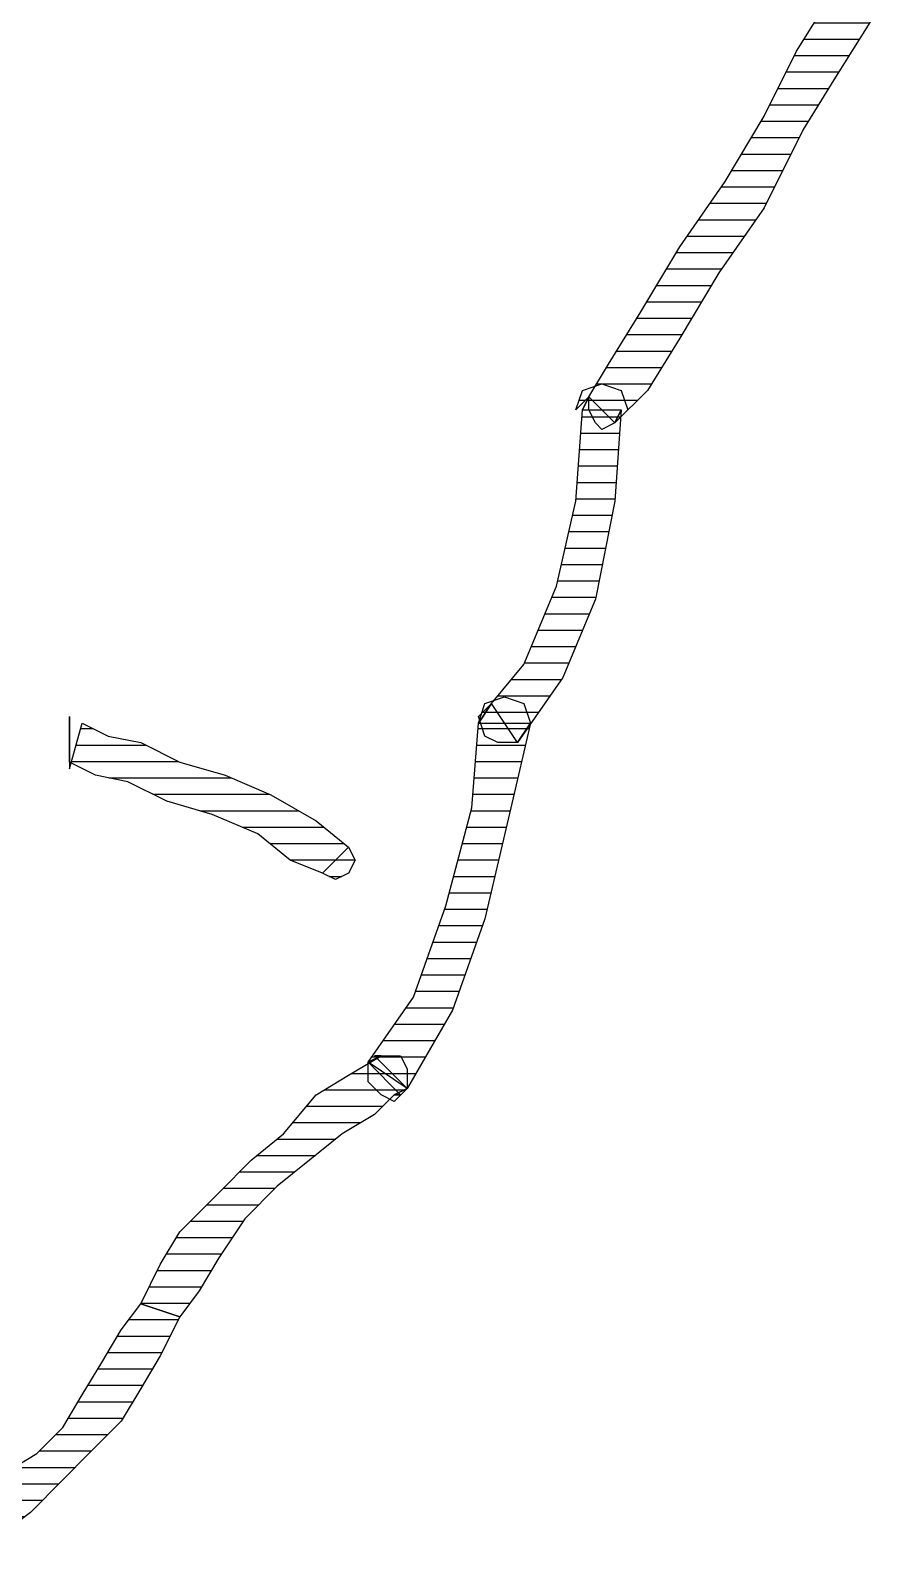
# Model space of a CAD drawing. Extents: x -29316 to 80307, y 54266 to 73016.
# Drawn here: x 21681.08 to 21687.61, y 55422.2 to 55433.79 of the extents above; entities that cross this region are included whole.
import ezdxf

# ---------------------------------------------------------------- set-up
doc = ezdxf.new("R2010")
doc.units = 0
doc.layers.add('İnsan', color=50, linetype='Continuous')
doc.layers.add('Tezgah', color=7, linetype='Continuous', lineweight=9)
pattern_1 = [(360, (-5108.51305, -673.59423), (1e-16, 0.125), [25])]

# ---------------------------------------------------------------- blocks, each defined once
blk = doc.blocks.new('InsanKadın')
at = {"layer": 'İnsan'}
h = blk.add_hatch(dxfattribs=at)
h.set_pattern_fill('DC_LINES', scale=0.1, style=0)
h.set_pattern_definition(pattern_1)
edge = h.paths.add_edge_path(flags=0)
edge.add_line((63.062, 46.26), (62.914, 46.558))
edge.add_line((62.914, 46.558), (62.765, 46.807))
edge.add_line((62.765, 46.807), (62.617, 47.055))
edge.add_line((62.617, 47.055), (62.37, 47.303))
edge.add_line((62.37, 47.303), (62.172, 47.502))
edge.add_line((62.172, 47.502), (61.924, 47.75))
edge.add_line((61.924, 47.75), (61.726, 47.9))
edge.add_line((61.726, 47.9), (61.479, 48.049))
edge.add_line((61.479, 48.049), (61.381, 47.75))
edge.add_line((61.381, 47.75), (61.529, 47.602))
edge.add_line((61.529, 47.602), (61.726, 47.452))
edge.add_line((61.726, 47.452), (61.974, 47.303))
edge.add_line((61.974, 47.303), (62.172, 47.105))
edge.add_line((62.172, 47.105), (62.32, 46.856))
edge.add_line((62.32, 46.856), (62.468, 46.608))
edge.add_line((62.468, 46.608), (62.617, 46.36))
edge.add_line((62.617, 46.36), (62.765, 46.161))
h = blk.add_hatch(dxfattribs=at)
h.set_pattern_fill('DC_LINES', scale=0.1, style=0)
h.set_pattern_definition(pattern_1)
edge = h.paths.add_edge_path(flags=0)
edge.add_line((63.062, 46.26), (62.914, 46.558))
edge.add_line((62.914, 46.558), (62.765, 46.807))
edge.add_line((62.765, 46.807), (62.617, 47.055))
edge.add_line((62.617, 47.055), (62.37, 47.303))
edge.add_line((62.37, 47.303), (62.172, 47.502))
edge.add_line((62.172, 47.502), (61.924, 47.75))
edge.add_line((61.924, 47.75), (61.726, 47.9))
edge.add_line((61.726, 47.9), (61.479, 48.049))
edge.add_line((61.479, 48.049), (61.381, 47.75))
edge.add_line((61.381, 47.75), (61.529, 47.602))
edge.add_line((61.529, 47.602), (61.726, 47.452))
edge.add_line((61.726, 47.452), (61.974, 47.303))
edge.add_line((61.974, 47.303), (62.172, 47.105))
edge.add_line((62.172, 47.105), (62.32, 46.856))
edge.add_line((62.32, 46.856), (62.468, 46.608))
edge.add_line((62.468, 46.608), (62.617, 46.36))
edge.add_line((62.617, 46.36), (62.765, 46.161))
h = blk.add_hatch(dxfattribs=at)
h.set_pattern_fill('DC_LINES', scale=0.1, style=0)
h.set_pattern_definition(pattern_1)
edge = h.paths.add_edge_path(flags=0)
edge.add_line((64.745, 44.571), (64.695, 44.571))
edge.add_line((64.695, 44.571), (64.547, 44.72))
edge.add_line((64.547, 44.72), (64.299, 44.869))
edge.add_line((64.299, 44.869), (64.052, 45.068))
edge.add_line((64.052, 45.068), (63.804, 45.267))
edge.add_line((63.804, 45.267), (63.557, 45.515))
edge.add_line((63.557, 45.515), (63.359, 45.813))
edge.add_line((63.359, 45.813), (63.211, 46.062))
edge.add_line((63.211, 46.062), (63.062, 46.26))
edge.add_line((63.062, 46.26), (62.765, 46.161))
edge.add_line((62.765, 46.161), (62.914, 45.863))
edge.add_line((62.914, 45.863), (63.062, 45.615))
edge.add_line((63.062, 45.615), (63.359, 45.316))
edge.add_line((63.359, 45.316), (63.607, 45.068))
edge.add_line((63.607, 45.068), (63.854, 44.869))
edge.add_line((63.854, 44.869), (64.101, 44.571))
edge.add_line((64.101, 44.571), (64.348, 44.422))
edge.add_line((64.348, 44.422), (64.596, 44.273))
edge.add_line((64.596, 44.273), (64.547, 44.273))
edge.add_line((64.547, 44.273), (64.596, 44.273))
edge.add_line((64.596, 44.273), (64.745, 44.273))
edge.add_line((64.745, 44.273), (64.795, 44.373))
edge.add_line((64.795, 44.373), (64.795, 44.522))
edge.add_line((64.795, 44.522), (64.695, 44.571))
h = blk.add_hatch(dxfattribs=at)
h.set_pattern_fill('DC_LINES', scale=0.1, style=0)
h.set_pattern_definition(pattern_1)
edge = h.paths.add_edge_path(flags=0)
edge.add_line((64.795, 44.522), (64.695, 44.571))
edge.add_line((64.695, 44.571), (64.547, 44.72))
edge.add_line((64.547, 44.72), (64.299, 44.869))
edge.add_line((64.299, 44.869), (64.052, 45.068))
edge.add_line((64.052, 45.068), (63.804, 45.267))
edge.add_line((63.804, 45.267), (63.557, 45.515))
edge.add_line((63.557, 45.515), (63.359, 45.813))
edge.add_line((63.359, 45.813), (63.211, 46.062))
edge.add_line((63.211, 46.062), (63.062, 46.26))
edge.add_line((63.062, 46.26), (62.765, 46.161))
edge.add_line((62.765, 46.161), (62.914, 45.863))
edge.add_line((62.914, 45.863), (63.062, 45.615))
edge.add_line((63.062, 45.615), (63.359, 45.316))
edge.add_line((63.359, 45.316), (63.607, 45.068))
edge.add_line((63.607, 45.068), (63.854, 44.869))
edge.add_line((63.854, 44.869), (64.101, 44.571))
edge.add_line((64.101, 44.571), (64.348, 44.422))
edge.add_line((64.348, 44.422), (64.596, 44.273))
edge.add_line((64.596, 44.273), (64.497, 44.323))
edge.add_line((64.497, 44.323), (64.596, 44.273))
edge.add_line((64.596, 44.273), (64.745, 44.273))
edge.add_line((64.745, 44.273), (64.795, 44.373))
edge.add_line((64.795, 44.373), (64.795, 44.522))
edge.add_line((64.795, 44.522), (64.695, 44.571))
h = blk.add_hatch(dxfattribs=at)
h.set_pattern_fill('DC_LINES', scale=0.1, style=0)
h.set_pattern_definition(pattern_1)
edge = h.paths.add_edge_path(flags=0)
edge.add_line((64.745, 44.571), (64.497, 44.323))
edge.add_line((64.497, 44.323), (64.843, 43.826))
edge.add_line((64.843, 43.826), (65.09, 43.131))
edge.add_line((65.09, 43.131), (65.289, 42.386))
edge.add_line((65.289, 42.386), (65.339, 41.74))
edge.add_line((65.339, 41.74), (65.734, 41.74))
edge.add_line((65.734, 41.74), (65.586, 42.386))
edge.add_line((65.586, 42.386), (65.387, 43.23))
edge.add_line((65.387, 43.23), (65.14, 43.926))
edge.add_line((65.14, 43.926), (64.795, 44.522))
edge.add_line((64.795, 44.522), (64.547, 44.273))
edge.add_line((64.547, 44.273), (64.795, 44.522))
edge.add_line((64.795, 44.522), (64.695, 44.621))
edge.add_line((64.695, 44.621), (64.596, 44.571))
edge.add_line((64.596, 44.571), (64.497, 44.472))
edge.add_line((64.497, 44.472), (64.497, 44.323))
h = blk.add_hatch(dxfattribs=at)
h.set_pattern_fill('DC_LINES', scale=0.1, style=0)
h.set_pattern_definition(pattern_1)
edge = h.paths.add_edge_path(flags=0)
edge.add_line((65.635, 41.889), (65.734, 41.74))
edge.add_line((65.734, 41.74), (65.586, 42.386))
edge.add_line((65.586, 42.386), (65.387, 43.23))
edge.add_line((65.387, 43.23), (65.14, 43.926))
edge.add_line((65.14, 43.926), (64.795, 44.522))
edge.add_line((64.795, 44.522), (64.497, 44.323))
edge.add_line((64.497, 44.323), (64.843, 43.826))
edge.add_line((64.843, 43.826), (65.09, 43.131))
edge.add_line((65.09, 43.131), (65.289, 42.386))
edge.add_line((65.289, 42.386), (65.339, 41.74))
edge.add_line((65.339, 41.74), (65.437, 41.591))
edge.add_line((65.437, 41.591), (65.339, 41.74))
edge.add_line((65.339, 41.74), (65.387, 41.591))
edge.add_line((65.387, 41.591), (65.537, 41.541))
edge.add_line((65.537, 41.541), (65.684, 41.591))
edge.add_line((65.684, 41.591), (65.734, 41.74))
h = blk.add_hatch(dxfattribs=at)
h.set_pattern_fill('DC_LINES', scale=0.1, style=0)
h.set_pattern_definition(pattern_1)
edge = h.paths.add_edge_path(flags=0)
edge.add_line((62.221, 42.088), (62.32, 41.74))
edge.add_line((62.32, 41.74), (62.518, 41.839))
edge.add_line((62.518, 41.839), (62.765, 41.889))
edge.add_line((62.765, 41.889), (63.062, 42.038))
edge.add_line((63.062, 42.038), (63.409, 42.137))
edge.add_line((63.409, 42.137), (63.756, 42.286))
edge.add_line((63.756, 42.286), (64.101, 42.485))
edge.add_line((64.101, 42.485), (64.348, 42.684))
edge.add_line((64.348, 42.684), (64.151, 42.882))
edge.add_line((64.151, 42.882), (63.904, 42.783))
edge.add_line((63.904, 42.783), (63.656, 42.584))
edge.add_line((63.656, 42.584), (63.31, 42.435))
edge.add_line((63.31, 42.435), (62.964, 42.336))
edge.add_line((62.964, 42.336), (62.667, 42.187))
edge.add_line((62.667, 42.187), (62.42, 42.137))
edge.add_line((62.42, 42.137), (62.221, 42.038))
edge.add_line((62.221, 42.038), (62.221, 41.69))
h = blk.add_hatch(dxfattribs=at)
h.set_pattern_fill('DC_LINES', scale=0.1, style=0)
h.set_pattern_definition(pattern_1)
edge = h.paths.add_edge_path(flags=0)
edge.add_line((64.348, 42.684), (64.398, 42.783))
edge.add_line((64.398, 42.783), (64.348, 42.882))
edge.add_line((64.348, 42.882), (64.25, 42.932))
edge.add_line((64.25, 42.932), (64.151, 42.882))
h = blk.add_hatch(dxfattribs=at)
h.set_pattern_fill('DC_LINES', scale=0.1, style=0)
h.set_pattern_definition(pattern_1)
edge = h.paths.add_edge_path(flags=0)
edge.add_line((65.339, 41.74), (65.437, 41.591))
edge.add_line((65.437, 41.591), (65.684, 41.293))
edge.add_line((65.684, 41.293), (65.932, 40.697))
edge.add_line((65.932, 40.697), (66.081, 40.051))
edge.add_line((66.081, 40.051), (66.13, 39.356))
edge.add_line((66.13, 39.356), (66.426, 39.356))
edge.add_line((66.426, 39.356), (66.378, 40.051))
edge.add_line((66.378, 40.051), (66.229, 40.796))
edge.add_line((66.229, 40.796), (65.981, 41.392))
edge.add_line((65.981, 41.392), (65.635, 41.889))
edge.add_line((65.635, 41.889), (65.734, 41.74))
edge.add_line((65.734, 41.74), (65.635, 41.889))
edge.add_line((65.635, 41.889), (65.487, 41.889))
edge.add_line((65.487, 41.889), (65.387, 41.839))
edge.add_line((65.387, 41.839), (65.339, 41.69))
edge.add_line((65.339, 41.69), (65.437, 41.591))
h = blk.add_hatch(dxfattribs=at)
h.set_pattern_fill('DC_LINES', scale=0.1, style=0)
h.set_pattern_definition(pattern_1)
edge = h.paths.add_edge_path(flags=0)
edge.add_line((66.378, 39.455), (66.426, 39.356))
edge.add_line((66.426, 39.356), (66.378, 40.051))
edge.add_line((66.378, 40.051), (66.229, 40.796))
edge.add_line((66.229, 40.796), (65.981, 41.392))
edge.add_line((65.981, 41.392), (65.635, 41.889))
edge.add_line((65.635, 41.889), (65.437, 41.591))
edge.add_line((65.437, 41.591), (65.684, 41.293))
edge.add_line((65.684, 41.293), (65.932, 40.697))
edge.add_line((65.932, 40.697), (66.081, 40.051))
edge.add_line((66.081, 40.051), (66.13, 39.356))
edge.add_line((66.13, 39.356), (66.179, 39.256))
edge.add_line((66.179, 39.256), (66.081, 39.356))
edge.add_line((66.081, 39.356), (66.13, 39.207))
edge.add_line((66.13, 39.207), (66.278, 39.157))
edge.add_line((66.278, 39.157), (66.426, 39.207))
edge.add_line((66.426, 39.207), (66.476, 39.356))
h = blk.add_hatch(dxfattribs=at)
h.set_pattern_fill('DC_LINES', scale=0.1, style=0)
h.set_pattern_definition(pattern_1)
edge = h.paths.add_edge_path(flags=0)
edge.add_line((66.13, 39.356), (66.179, 39.256))
edge.add_line((66.179, 39.256), (66.328, 39.008))
edge.add_line((66.328, 39.008), (66.575, 38.61))
edge.add_line((66.575, 38.61), (66.872, 38.114))
edge.add_line((66.872, 38.114), (67.218, 37.617))
edge.add_line((67.218, 37.617), (67.515, 37.12))
edge.add_line((67.515, 37.12), (67.762, 36.623))
edge.add_line((67.762, 36.623), (68.01, 36.226))
edge.add_line((68.01, 36.226), (68.158, 35.978))
edge.add_line((68.158, 35.978), (68.456, 36.176))
edge.add_line((68.456, 36.176), (68.307, 36.425))
edge.add_line((68.307, 36.425), (68.059, 36.822))
edge.add_line((68.059, 36.822), (67.812, 37.22))
edge.add_line((67.812, 37.22), (67.515, 37.816))
edge.add_line((67.515, 37.816), (67.169, 38.312))
edge.add_line((67.169, 38.312), (66.872, 38.809))
edge.add_line((66.872, 38.809), (66.625, 39.207))
edge.add_line((66.625, 39.207), (66.378, 39.455))
edge.add_line((66.378, 39.455), (66.426, 39.356))
edge.add_line((66.426, 39.356), (66.378, 39.455))
edge.add_line((66.378, 39.455), (66.278, 39.505))
edge.add_line((66.278, 39.505), (66.229, 39.455))
edge.add_line((66.229, 39.455), (66.179, 39.356))
edge.add_line((66.179, 39.356), (66.179, 39.256))
h = blk.add_hatch(dxfattribs=at)
h.set_pattern_fill('DC_LINES', scale=0.1, style=0)
h.set_pattern_definition(pattern_1)
edge = h.paths.add_edge_path(flags=0)
edge.add_line((68.456, 36.176), (68.307, 36.425))
edge.add_line((68.307, 36.425), (68.059, 36.822))
edge.add_line((68.059, 36.822), (67.812, 37.22))
edge.add_line((67.812, 37.22), (67.515, 37.816))
edge.add_line((67.515, 37.816), (67.169, 38.312))
edge.add_line((67.169, 38.312), (66.872, 38.809))
edge.add_line((66.872, 38.809), (66.625, 39.207))
edge.add_line((66.625, 39.207), (66.378, 39.455))
edge.add_line((66.378, 39.455), (66.179, 39.256))
edge.add_line((66.179, 39.256), (66.328, 39.008))
edge.add_line((66.328, 39.008), (66.575, 38.61))
edge.add_line((66.575, 38.61), (66.872, 38.114))
edge.add_line((66.872, 38.114), (67.218, 37.617))
edge.add_line((67.218, 37.617), (67.515, 37.12))
edge.add_line((67.515, 37.12), (67.762, 36.623))
edge.add_line((67.762, 36.623), (68.01, 36.226))
edge.add_line((68.01, 36.226), (68.158, 35.978))
at = {"layer": 'İnsan', "color": 7, "flags": 128}
for points in [[(63.062, 46.26), (63.062, 46.26), (62.914, 46.558), (62.765, 46.807), (62.617, 47.055), (62.37, 47.303), (62.172, 47.502), (61.924, 47.75), (61.726, 47.9), (61.479, 48.049), (61.381, 47.75), (61.529, 47.602), (61.726, 47.452), (61.974, 47.303), (62.172, 47.105), (62.32, 46.856), (62.468, 46.608), (62.617, 46.36), (62.765, 46.161), (62.765, 46.161), (63.062, 46.26)], [(63.062, 46.26), (63.062, 46.26), (62.914, 46.558), (62.765, 46.807), (62.617, 47.055), (62.37, 47.303), (62.172, 47.502), (61.924, 47.75), (61.726, 47.9), (61.479, 48.049), (61.381, 47.75), (61.529, 47.602), (61.726, 47.452), (61.974, 47.303), (62.172, 47.105), (62.32, 46.856), (62.468, 46.608), (62.617, 46.36), (62.765, 46.161), (62.765, 46.161), (63.062, 46.26)], [(64.745, 44.571), (64.695, 44.571), (64.547, 44.72), (64.299, 44.869), (64.052, 45.068), (63.804, 45.267), (63.557, 45.515), (63.359, 45.813), (63.211, 46.062), (63.062, 46.26), (62.765, 46.161), (62.914, 45.863), (63.062, 45.615), (63.359, 45.316), (63.607, 45.068), (63.854, 44.869), (64.101, 44.571), (64.348, 44.422), (64.596, 44.273), (64.547, 44.273), (64.596, 44.273), (64.745, 44.273), (64.795, 44.373), (64.795, 44.522), (64.695, 44.571), (64.745, 44.571)], [(64.795, 44.522), (64.695, 44.571), (64.547, 44.72), (64.299, 44.869), (64.052, 45.068), (63.804, 45.267), (63.557, 45.515), (63.359, 45.813), (63.211, 46.062), (63.062, 46.26), (62.765, 46.161), (62.914, 45.863), (63.062, 45.615), (63.359, 45.316), (63.607, 45.068), (63.854, 44.869), (64.101, 44.571), (64.348, 44.422), (64.596, 44.273), (64.497, 44.323), (64.596, 44.273), (64.745, 44.273), (64.795, 44.373), (64.795, 44.522), (64.695, 44.571), (64.795, 44.522)], [(64.745, 44.571), (64.497, 44.323), (64.843, 43.826), (65.09, 43.131), (65.289, 42.386), (65.339, 41.74), (65.734, 41.74), (65.586, 42.386), (65.387, 43.23), (65.14, 43.926), (64.795, 44.522), (64.547, 44.273), (64.795, 44.522), (64.695, 44.621), (64.596, 44.571), (64.497, 44.472), (64.497, 44.323), (64.745, 44.571)], [(65.635, 41.889), (65.734, 41.74), (65.586, 42.386), (65.387, 43.23), (65.14, 43.926), (64.795, 44.522), (64.497, 44.323), (64.843, 43.826), (65.09, 43.131), (65.289, 42.386), (65.339, 41.74), (65.437, 41.591), (65.339, 41.74), (65.387, 41.591), (65.537, 41.541), (65.684, 41.591), (65.734, 41.74), (65.635, 41.889)], [(62.221, 42.088), (62.32, 41.74), (62.518, 41.839), (62.765, 41.889), (63.062, 42.038), (63.409, 42.137), (63.756, 42.286), (64.101, 42.485), (64.348, 42.684), (64.151, 42.882), (63.904, 42.783), (63.656, 42.584), (63.31, 42.435), (62.964, 42.336), (62.667, 42.187), (62.42, 42.137), (62.221, 42.038), (62.221, 41.69), (62.221, 42.088)], [(64.348, 42.684), (64.398, 42.783), (64.348, 42.882), (64.25, 42.932), (64.151, 42.882), (64.348, 42.684)], [(65.339, 41.74), (65.437, 41.591), (65.684, 41.293), (65.932, 40.697), (66.081, 40.051), (66.13, 39.356), (66.426, 39.356), (66.378, 40.051), (66.229, 40.796), (65.981, 41.392), (65.635, 41.889), (65.734, 41.74), (65.635, 41.889), (65.487, 41.889), (65.387, 41.839), (65.339, 41.69), (65.437, 41.591), (65.339, 41.74)], [(66.378, 39.455), (66.426, 39.356), (66.378, 40.051), (66.229, 40.796), (65.981, 41.392), (65.635, 41.889), (65.437, 41.591), (65.684, 41.293), (65.932, 40.697), (66.081, 40.051), (66.13, 39.356), (66.179, 39.256), (66.081, 39.356), (66.13, 39.207), (66.278, 39.157), (66.426, 39.207), (66.476, 39.356), (66.378, 39.455)], [(68.456, 36.176), (68.456, 36.176), (68.307, 36.425), (68.059, 36.822), (67.812, 37.22), (67.515, 37.816), (67.169, 38.312), (66.872, 38.809), (66.625, 39.207), (66.378, 39.455), (66.179, 39.256), (66.328, 39.008), (66.575, 38.61), (66.872, 38.114), (67.218, 37.617), (67.515, 37.12), (67.762, 36.623), (68.01, 36.226), (68.158, 35.978), (68.158, 35.978), (68.456, 36.176)]]:
    blk.add_lwpolyline(points, close=True, dxfattribs=at)
blk.add_lwpolyline([(68.307, 36.425), (68.059, 36.822), (67.812, 37.22), (67.515, 37.816), (67.169, 38.312), (66.872, 38.809), (66.625, 39.207), (66.378, 39.455), (66.426, 39.356), (66.378, 39.455), (66.278, 39.505), (66.229, 39.455), (66.179, 39.356), (66.179, 39.256), (66.13, 39.356), (66.13, 39.356), (66.179, 39.256), (66.328, 39.008), (66.575, 38.61), (66.872, 38.114), (67.218, 37.617), (67.515, 37.12), (67.762, 36.623), (68.01, 36.226)], dxfattribs=at)

msp = doc.modelspace()

# ---------------------------------------------------------------- block references
at = {"layer": 'Tezgah', "xscale": -1, "rotation": 180}
msp.add_blockref('InsanKadın', (21619.151, 55470.252), dxfattribs=at)

doc.saveas('drawing.dxf')
